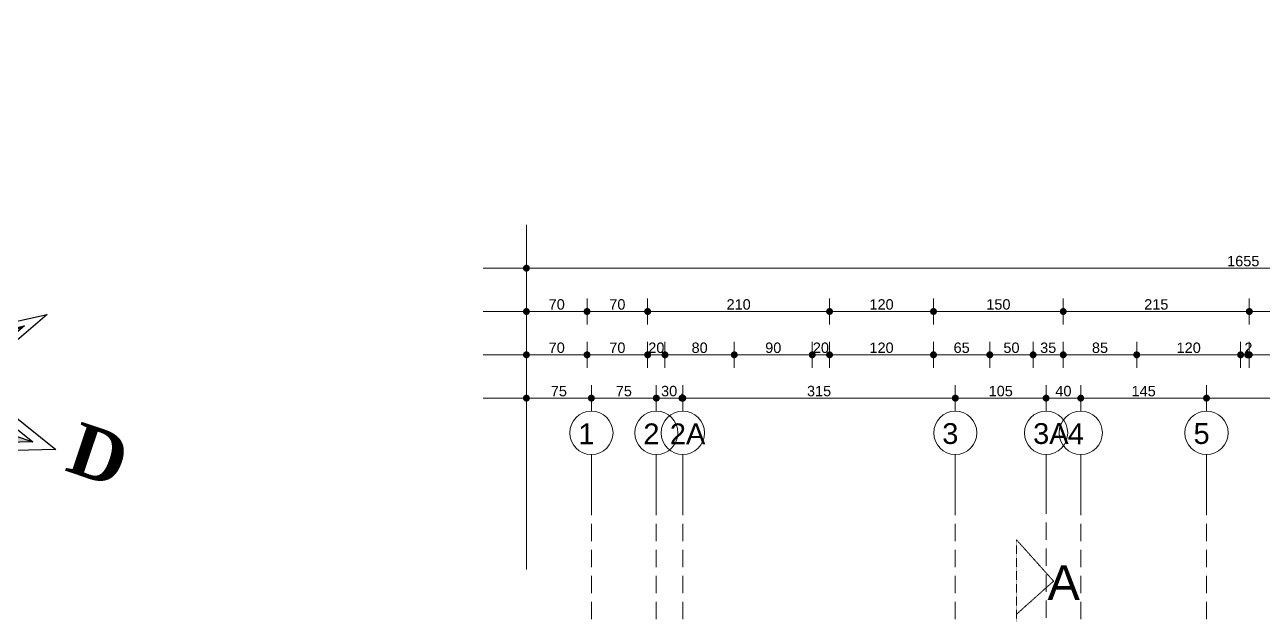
# Model space of a CAD drawing. Header units: millimetres. Extents: x 38129 to 72024, y -56282 to 16512.
# Drawn here: x 53383 to 54813, y -43039 to -42358 of the extents above; entities that cross this region are included whole.
import ezdxf

# ---------------------------------------------------------------- set-up
doc = ezdxf.new("R2010")
doc.units = ezdxf.units.MM
doc.linetypes.add('HIDDEN', pattern=[0.375, 0.25, -0.125])
for name, color, linetype, lineweight in [('AKS', 55, 'HIDDEN', 0), ('DIŞÖLÇÜ', 37, 'Continuous', 0), ('DÖŞEME', 4, 'Continuous', 15), ('dışölçü', 32, 'Continuous', 25), ('pencere+KAPI', 1, 'Continuous', 0)]:
    doc.layers.add(name, color=color, linetype=linetype, lineweight=lineweight)
doc.styles.add('icdisolcu_yazi', font='arial.ttf')
doc.styles.add('MALİ1', font='timesbd.ttf')
doc.styles.get("Standard").update_dxf_attribs({"font": 'arial.ttf'})
doc.dimstyles.new('İç Ölçü', dxfattribs={"dimtxt": 12, "dimasz": 8, "dimexe": 5, "dimexo": 0, "dimgap": 2, "dimtad": 1, "dimdec": 0, "dimzin": 12, "dimdsep": 46, "dimtxsty": 'icdisolcu_yazi', "dimblk": 'DOT', "dimcen": 8, "dimdle": 5, "dimclrd": 256, "dimclre": 256, "dimclrt": 7, "dimadec": 0, "dimazin": 3, "dimtfac": 1, "dimtdec": 0, "dimtix": 1, "dimtmove": 2, "dimatfit": 3, "dimldrblk": 'DOT', "dimfxl": 0, "dimtolj": 1, "dimtzin": 0, "dimlwd": -1, "dimlwe": -1, "dimarcsym": 0})

# ---------------------------------------------------------------- blocks, each defined once
blk = doc.blocks.new('KUZEY İŞARETİ')
at = {"layer": 'DÖŞEME'}
h = blk.add_hatch(color=256, dxfattribs=at)
h.paths.add_polyline_path([(0, -74.01), (-19.77, -19.77), (0, 0)])
h.paths.add_polyline_path([(74.01, 0), (19.77, -19.77), (0, 0)])
h.paths.add_polyline_path([(19.59, 19.59), (0, 0), (0, 97.96)])
h.paths.add_polyline_path([(-74.01, 0), (-19.77, 19.77), (0, 0)])
h = blk.add_hatch(color=256, dxfattribs=at)
h.paths.add_polyline_path([(-51.67, -51.83), (-32.27, -19.48), (-22.9, -22.9)])
h.paths.add_polyline_path([(51.84, -51.76), (19.46, -32.33), (22.9, -22.9)])
h.paths.add_polyline_path([(32.6, 19.36), (22.9, 22.9), (52.03, 51.88), (52.15, 51.95)])
h.paths.add_polyline_path([(-22.9, 22.9), (-51.67, 51.83), (-51.75, 51.95), (-20.35, 33.11)])
for p, q in [((0, 97.96), (0, -74.01)), ((-51.67, 51.83), (-22.9, 22.9)), ((52.03, 51.88), (22.9, 22.9)), ((19.77, 19.77), (-19.77, -19.77)), ((-19.77, 19.77), (0, 0)), ((-74.01, 0), (74.01, 0)), ((0, 0), (19.77, -19.77)), ((-51.67, -51.83), (-22.9, -22.9)), ((51.84, -51.76), (22.9, -22.9))]:
    blk.add_line(p, q)
for points in [[(-22.9, 22.9), (0, 114.49), (22.9, 22.9), (85.73, 0), (22.9, -22.9), (0, -85.73), (-22.9, -22.9), (-85.73, 0)], [(-19.52, 19.86), (0, 97.96), (19.52, 19.86), (74.01, 0), (19.77, -19.77), (0, -74.01), (-19.77, -19.77), (-74.01, 0)]]:
    blk.add_lwpolyline(points, close=True)
for points in [[(-35.15, 18.44), (-60.52, 60.72), (-19.58, 36.16)], [(19.64, 35.95), (60.92, 60.72), (35.48, 18.31)], [(-32.27, 19.48), (-51.75, 51.95), (-20.35, 33.11)], [(20.4, 32.9), (52.15, 51.95), (32.6, 19.36)], [(-18.34, -35.41), (-60.52, -60.72), (-35.15, -18.44)], [(-19.39, -32.53), (-51.75, -51.95), (-32.27, -19.48)], [(35.48, -18.31), (60.92, -60.72), (18.41, -35.21)], [(32.6, -19.36), (52.15, -51.95), (19.46, -32.33)]]:
    blk.add_lwpolyline(points)
for radius, start, end in [(59.62, 103.72159, 128.48425), (59.62, 51.30105, 76.27841), (55.61, 105.91894, 126.92698), (55.61, 52.84041, 74.08106), (59.62, 141.22955, 170.53007), (59.62, 9.46993, 38.41262), (55.61, 142.76296, 168.1645), (55.61, 11.8355, 36.84936), (59.62, 189.46993, 218.77045), (55.61, 191.8355, 217.23704), (55.61, 323.15064, 348.1645), (59.62, 321.58738, 350.53007), (59.62, 231.51575, 260.53007), (55.61, 233.07302, 258.1645), (59.62, 279.46993, 308.69895), (55.61, 281.8355, 307.15959)]:
    blk.add_arc((0, 0), radius, start, end)
at = {"style": 'MALİ1'}
for s, p in [('K', (-13.15, 121.07)), ('B', (-126.55, -8.33)), ('D', (92.59, -8.33)), ('G', (-13.15, -123.15))]:
    blk.add_text(s, height=25, dxfattribs=at).set_placement(p)
blk = doc.blocks.new('_Dot')
at = {"color": 0, "lineweight": -2}
blk.add_line((-0.5, 0), (-1, 0), dxfattribs=at)
at = {"color": 0, "lineweight": 30, "const_width": 0.5}
blk.add_lwpolyline([(-0.25, 0, 1), (0.25, 0, 1)], format="xyb", close=True, dxfattribs=at)
blk = doc.blocks.new('*D1868')
at = {"layer": 'Defpoints', "color": 0, "lineweight": 120, "transparency": 16777216}
for p in [(53962.6, -42787.6), (54037.6, -42788.7), (54037.6, -42788.7)]:
    blk.add_point(p, dxfattribs=at)
at = {"layer": 'DIŞÖLÇÜ', "transparency": 16777216}
for p, q in [((53962.6, -42787.6), (53962.6, -42793.7)), ((54037.6, -42788.7), (54037.6, -42783.7))]:
    blk.add_line(p, q, dxfattribs=at)
at = {"layer": 'DIŞÖLÇÜ', "linetype": 'Continuous', "transparency": 16777216}
blk.add_line((53970.6, -42788.7), (54029.6, -42788.7), dxfattribs=at)
at = {"layer": 'DIŞÖLÇÜ', "transparency": 16777216, "xscale": 8, "yscale": 8, "zscale": 8, "rotation": 180}
blk.add_blockref('_Dot', (53962.6, -42788.7), dxfattribs=at)
at = {"layer": 'DIŞÖLÇÜ', "transparency": 16777216, "xscale": 8, "yscale": 8, "zscale": 8}
blk.add_blockref('_Dot', (54037.6, -42788.7), dxfattribs=at)
at = {"layer": 'DIŞÖLÇÜ', "color": 7, "transparency": 16777216, "insert": (54000.1, -42780.6), "char_height": 12, "attachment_point": 5, "style": 'icdisolcu_yazi'}
blk.add_mtext('\\A1;75', dxfattribs=at)
blk = doc.blocks.new('*D1869')
at = {"layer": 'Defpoints', "color": 0, "lineweight": 120, "transparency": 16777216}
for p in [(54037.6, -42788.7), (54112.6, -42788.7), (54112.6, -42788.7)]:
    blk.add_point(p, dxfattribs=at)
at = {"layer": 'DIŞÖLÇÜ', "transparency": 16777216}
for p, q in [((54037.6, -42788.7), (54037.6, -42783.7)), ((54112.6, -42788.7), (54112.6, -42783.7))]:
    blk.add_line(p, q, dxfattribs=at)
at = {"layer": 'DIŞÖLÇÜ', "linetype": 'Continuous', "transparency": 16777216}
blk.add_line((54045.6, -42788.7), (54104.6, -42788.7), dxfattribs=at)
at = {"layer": 'DIŞÖLÇÜ', "transparency": 16777216, "xscale": 8, "yscale": 8, "zscale": 8, "rotation": 180}
blk.add_blockref('_Dot', (54037.6, -42788.7), dxfattribs=at)
at = {"layer": 'DIŞÖLÇÜ', "transparency": 16777216, "xscale": 8, "yscale": 8, "zscale": 8}
blk.add_blockref('_Dot', (54112.6, -42788.7), dxfattribs=at)
at = {"layer": 'DIŞÖLÇÜ', "color": 7, "transparency": 16777216, "insert": (54075.1, -42780.6), "char_height": 12, "attachment_point": 5, "style": 'icdisolcu_yazi'}
blk.add_mtext('\\A1;75', dxfattribs=at)
blk = doc.blocks.new('*D1870')
at = {"layer": 'Defpoints', "color": 0, "lineweight": 120, "transparency": 16777216}
for p in [(54143.2, -42788.7), (54457.8, -42788.7), (54457.8, -42788.7)]:
    blk.add_point(p, dxfattribs=at)
at = {"layer": 'DIŞÖLÇÜ', "transparency": 16777216}
for p, q in [((54143.2, -42788.7), (54143.2, -42783.7)), ((54457.8, -42788.7), (54457.8, -42783.7))]:
    blk.add_line(p, q, dxfattribs=at)
at = {"layer": 'DIŞÖLÇÜ', "linetype": 'Continuous', "transparency": 16777216}
blk.add_line((54151.2, -42788.7), (54449.8, -42788.7), dxfattribs=at)
at = {"layer": 'DIŞÖLÇÜ', "transparency": 16777216, "xscale": 8, "yscale": 8, "zscale": 8, "rotation": 180}
blk.add_blockref('_Dot', (54143.2, -42788.7), dxfattribs=at)
at = {"layer": 'DIŞÖLÇÜ', "transparency": 16777216, "xscale": 8, "yscale": 8, "zscale": 8}
blk.add_blockref('_Dot', (54457.8, -42788.7), dxfattribs=at)
at = {"layer": 'DIŞÖLÇÜ', "color": 7, "transparency": 16777216, "insert": (54300.5, -42780.6), "char_height": 12, "attachment_point": 5, "style": 'icdisolcu_yazi'}
blk.add_mtext('\\A1;315', dxfattribs=at)
blk = doc.blocks.new('*D1871')
at = {"layer": 'Defpoints', "color": 0, "lineweight": 120, "transparency": 16777216}
for p in [(54457.8, -42788.7), (54562.6, -42788.7), (54562.6, -42788.7)]:
    blk.add_point(p, dxfattribs=at)
at = {"layer": 'DIŞÖLÇÜ', "transparency": 16777216}
for p, q in [((54457.8, -42788.7), (54457.8, -42783.7)), ((54562.6, -42788.7), (54562.6, -42783.7))]:
    blk.add_line(p, q, dxfattribs=at)
at = {"layer": 'DIŞÖLÇÜ', "linetype": 'Continuous', "transparency": 16777216}
blk.add_line((54465.8, -42788.7), (54554.6, -42788.7), dxfattribs=at)
at = {"layer": 'DIŞÖLÇÜ', "transparency": 16777216, "xscale": 8, "yscale": 8, "zscale": 8, "rotation": 180}
blk.add_blockref('_Dot', (54457.8, -42788.7), dxfattribs=at)
at = {"layer": 'DIŞÖLÇÜ', "transparency": 16777216, "xscale": 8, "yscale": 8, "zscale": 8}
blk.add_blockref('_Dot', (54562.6, -42788.7), dxfattribs=at)
at = {"layer": 'DIŞÖLÇÜ', "color": 7, "transparency": 16777216, "insert": (54510.2, -42780.6), "char_height": 12, "attachment_point": 5, "style": 'icdisolcu_yazi'}
blk.add_mtext('\\A1;105', dxfattribs=at)
blk = doc.blocks.new('*D1872')
at = {"layer": 'Defpoints', "color": 0, "lineweight": 120, "transparency": 16777216}
for p in [(54602.6, -42788.7), (54747.8, -42788.7), (54747.8, -42788.7)]:
    blk.add_point(p, dxfattribs=at)
at = {"layer": 'DIŞÖLÇÜ', "transparency": 16777216}
for p, q in [((54602.6, -42788.7), (54602.6, -42783.7)), ((54747.8, -42788.7), (54747.8, -42783.7))]:
    blk.add_line(p, q, dxfattribs=at)
at = {"layer": 'DIŞÖLÇÜ', "linetype": 'Continuous', "transparency": 16777216}
blk.add_line((54610.6, -42788.7), (54739.8, -42788.7), dxfattribs=at)
at = {"layer": 'DIŞÖLÇÜ', "transparency": 16777216, "xscale": 8, "yscale": 8, "zscale": 8, "rotation": 180}
blk.add_blockref('_Dot', (54602.6, -42788.7), dxfattribs=at)
at = {"layer": 'DIŞÖLÇÜ', "transparency": 16777216, "xscale": 8, "yscale": 8, "zscale": 8}
blk.add_blockref('_Dot', (54747.8, -42788.7), dxfattribs=at)
at = {"layer": 'DIŞÖLÇÜ', "color": 7, "transparency": 16777216, "insert": (54675.2, -42780.6), "char_height": 12, "attachment_point": 5, "style": 'icdisolcu_yazi'}
blk.add_mtext('\\A1;145', dxfattribs=at)
blk = doc.blocks.new('*D1873')
at = {"layer": 'Defpoints', "color": 0, "lineweight": 120, "transparency": 16777216}
for p in [(54747.8, -42788.7), (55132.6, -42788.7), (55132.6, -42788.7)]:
    blk.add_point(p, dxfattribs=at)
at = {"layer": 'DIŞÖLÇÜ', "transparency": 16777216}
for p, q in [((54747.8, -42788.7), (54747.8, -42783.7)), ((55132.6, -42788.7), (55132.6, -42783.7))]:
    blk.add_line(p, q, dxfattribs=at)
at = {"layer": 'DIŞÖLÇÜ', "linetype": 'Continuous', "transparency": 16777216}
blk.add_line((54755.8, -42788.7), (55124.6, -42788.7), dxfattribs=at)
at = {"layer": 'DIŞÖLÇÜ', "transparency": 16777216, "xscale": 8, "yscale": 8, "zscale": 8, "rotation": 180}
blk.add_blockref('_Dot', (54747.8, -42788.7), dxfattribs=at)
at = {"layer": 'DIŞÖLÇÜ', "transparency": 16777216, "xscale": 8, "yscale": 8, "zscale": 8}
blk.add_blockref('_Dot', (55132.6, -42788.7), dxfattribs=at)
at = {"layer": 'DIŞÖLÇÜ', "color": 7, "transparency": 16777216, "insert": (54940.2, -42780.6), "char_height": 12, "attachment_point": 5, "style": 'icdisolcu_yazi'}
blk.add_mtext('\\A1;385', dxfattribs=at)
blk = doc.blocks.new('*D1904')
at = {"layer": 'Defpoints', "color": 0, "lineweight": 120, "transparency": 16777216}
for p in [(54432.6, -42738.7), (54497.6, -42738.7), (54497.6, -42738.7)]:
    blk.add_point(p, dxfattribs=at)
at = {"layer": 'DIŞÖLÇÜ', "transparency": 16777216}
for p, q in [((54432.6, -42738.7), (54432.6, -42733.7)), ((54497.6, -42738.7), (54497.6, -42733.7))]:
    blk.add_line(p, q, dxfattribs=at)
at = {"layer": 'DIŞÖLÇÜ', "linetype": 'Continuous', "transparency": 16777216}
blk.add_line((54440.6, -42738.7), (54489.6, -42738.7), dxfattribs=at)
at = {"layer": 'DIŞÖLÇÜ', "transparency": 16777216, "xscale": 8, "yscale": 8, "zscale": 8, "rotation": 180}
blk.add_blockref('_Dot', (54432.6, -42738.7), dxfattribs=at)
at = {"layer": 'DIŞÖLÇÜ', "transparency": 16777216, "xscale": 8, "yscale": 8, "zscale": 8}
blk.add_blockref('_Dot', (54497.6, -42738.7), dxfattribs=at)
at = {"layer": 'DIŞÖLÇÜ', "color": 7, "transparency": 16777216, "insert": (54465.1, -42730.6), "char_height": 12, "attachment_point": 5, "style": 'icdisolcu_yazi'}
blk.add_mtext('\\A1;65', dxfattribs=at)
blk = doc.blocks.new('*D1905')
at = {"layer": 'Defpoints', "color": 0, "lineweight": 120, "transparency": 16777216}
for p in [(54497.6, -42738.7), (54547.6, -42738.7), (54547.6, -42738.7)]:
    blk.add_point(p, dxfattribs=at)
at = {"layer": 'DIŞÖLÇÜ', "transparency": 16777216}
for p, q in [((54497.6, -42738.7), (54497.6, -42733.7)), ((54547.6, -42738.7), (54547.6, -42733.7))]:
    blk.add_line(p, q, dxfattribs=at)
at = {"layer": 'DIŞÖLÇÜ', "linetype": 'Continuous', "transparency": 16777216}
blk.add_line((54505.6, -42738.7), (54539.6, -42738.7), dxfattribs=at)
at = {"layer": 'DIŞÖLÇÜ', "transparency": 16777216, "xscale": 8, "yscale": 8, "zscale": 8, "rotation": 180}
blk.add_blockref('_Dot', (54497.6, -42738.7), dxfattribs=at)
at = {"layer": 'DIŞÖLÇÜ', "transparency": 16777216, "xscale": 8, "yscale": 8, "zscale": 8}
blk.add_blockref('_Dot', (54547.6, -42738.7), dxfattribs=at)
at = {"layer": 'DIŞÖLÇÜ', "color": 7, "transparency": 16777216, "insert": (54522.6, -42730.6), "char_height": 12, "attachment_point": 5, "style": 'icdisolcu_yazi'}
blk.add_mtext('\\A1;50', dxfattribs=at)
blk = doc.blocks.new('*D1906')
at = {"layer": 'Defpoints', "color": 0, "lineweight": 120, "transparency": 16777216}
for p in [(54547.6, -42738.7), (54582.4, -42738.7), (54582.4, -42738.7)]:
    blk.add_point(p, dxfattribs=at)
at = {"layer": 'DIŞÖLÇÜ', "transparency": 16777216}
for p, q in [((54547.6, -42738.7), (54547.6, -42733.7)), ((54582.4, -42738.7), (54582.4, -42733.7))]:
    blk.add_line(p, q, dxfattribs=at)
at = {"layer": 'DIŞÖLÇÜ', "linetype": 'Continuous', "transparency": 16777216}
blk.add_line((54555.6, -42738.7), (54574.4, -42738.7), dxfattribs=at)
at = {"layer": 'DIŞÖLÇÜ', "transparency": 16777216, "xscale": 8, "yscale": 8, "zscale": 8, "rotation": 180}
blk.add_blockref('_Dot', (54547.6, -42738.7), dxfattribs=at)
at = {"layer": 'DIŞÖLÇÜ', "transparency": 16777216, "xscale": 8, "yscale": 8, "zscale": 8}
blk.add_blockref('_Dot', (54582.4, -42738.7), dxfattribs=at)
at = {"layer": 'DIŞÖLÇÜ', "color": 7, "transparency": 16777216, "insert": (54565, -42730.6), "char_height": 12, "attachment_point": 5, "style": 'icdisolcu_yazi'}
blk.add_mtext('\\A1;35', dxfattribs=at)
blk = doc.blocks.new('*D1907')
at = {"layer": 'Defpoints', "color": 0, "lineweight": 120, "transparency": 16777216}
for p in [(54582.4, -42738.7), (54667.2, -42738.7), (54667.2, -42738.7)]:
    blk.add_point(p, dxfattribs=at)
at = {"layer": 'DIŞÖLÇÜ', "transparency": 16777216}
for p, q in [((54582.4, -42738.7), (54582.4, -42733.7)), ((54667.2, -42738.7), (54667.2, -42733.7))]:
    blk.add_line(p, q, dxfattribs=at)
at = {"layer": 'DIŞÖLÇÜ', "linetype": 'Continuous', "transparency": 16777216}
blk.add_line((54590.4, -42738.7), (54659.2, -42738.7), dxfattribs=at)
at = {"layer": 'DIŞÖLÇÜ', "transparency": 16777216, "xscale": 8, "yscale": 8, "zscale": 8, "rotation": 180}
blk.add_blockref('_Dot', (54582.4, -42738.7), dxfattribs=at)
at = {"layer": 'DIŞÖLÇÜ', "transparency": 16777216, "xscale": 8, "yscale": 8, "zscale": 8}
blk.add_blockref('_Dot', (54667.2, -42738.7), dxfattribs=at)
at = {"layer": 'DIŞÖLÇÜ', "color": 7, "transparency": 16777216, "insert": (54624.8, -42730.6), "char_height": 12, "attachment_point": 5, "style": 'icdisolcu_yazi'}
blk.add_mtext('\\A1;85', dxfattribs=at)
blk = doc.blocks.new('*D1908')
at = {"layer": 'Defpoints', "color": 0, "lineweight": 120, "transparency": 16777216}
for p in [(54667.2, -42738.7), (54787.2, -42738.7), (54787.2, -42738.7)]:
    blk.add_point(p, dxfattribs=at)
at = {"layer": 'DIŞÖLÇÜ', "transparency": 16777216}
for p, q in [((54667.2, -42738.7), (54667.2, -42733.7)), ((54787.2, -42738.7), (54787.2, -42733.7))]:
    blk.add_line(p, q, dxfattribs=at)
at = {"layer": 'DIŞÖLÇÜ', "linetype": 'Continuous', "transparency": 16777216}
blk.add_line((54675.2, -42738.7), (54779.2, -42738.7), dxfattribs=at)
at = {"layer": 'DIŞÖLÇÜ', "transparency": 16777216, "xscale": 8, "yscale": 8, "zscale": 8, "rotation": 180}
blk.add_blockref('_Dot', (54667.2, -42738.7), dxfattribs=at)
at = {"layer": 'DIŞÖLÇÜ', "transparency": 16777216, "xscale": 8, "yscale": 8, "zscale": 8}
blk.add_blockref('_Dot', (54787.2, -42738.7), dxfattribs=at)
at = {"layer": 'DIŞÖLÇÜ', "color": 7, "transparency": 16777216, "insert": (54727.2, -42730.6), "char_height": 12, "attachment_point": 5, "style": 'icdisolcu_yazi'}
blk.add_mtext('\\A1;120', dxfattribs=at)
blk = doc.blocks.new('*D1909')
at = {"layer": 'Defpoints', "color": 0, "lineweight": 120, "transparency": 16777216}
for p in [(54795.2, -42738.7), (54797.2, -42738.7), (54797.2, -42738.7)]:
    blk.add_point(p, dxfattribs=at)
at = {"layer": 'DIŞÖLÇÜ', "transparency": 16777216}
for p, q in [((54795.2, -42738.7), (54795.2, -42733.7)), ((54797.2, -42738.7), (54797.2, -42733.7))]:
    blk.add_line(p, q, dxfattribs=at)
at = {"layer": 'DIŞÖLÇÜ', "linetype": 'Continuous', "transparency": 16777216}
for p, q in [((54787.2, -42738.7), (54779.2, -42738.7)), ((54795.2, -42738.7), (54797.2, -42738.7)), ((54805.2, -42738.7), (54813.2, -42738.7))]:
    blk.add_line(p, q, dxfattribs=at)
at = {"layer": 'DIŞÖLÇÜ', "transparency": 16777216, "xscale": 8, "yscale": 8, "zscale": 8}
blk.add_blockref('_Dot', (54795.2, -42738.7), dxfattribs=at)
at = {"layer": 'DIŞÖLÇÜ', "transparency": 16777216, "xscale": 8, "yscale": 8, "zscale": 8, "rotation": 180}
blk.add_blockref('_Dot', (54797.2, -42738.7), dxfattribs=at)
at = {"layer": 'DIŞÖLÇÜ', "color": 7, "transparency": 16777216, "insert": (54796.2, -42730.7), "char_height": 12, "attachment_point": 5, "style": 'icdisolcu_yazi'}
blk.add_mtext('\\A1;2', dxfattribs=at)
blk = doc.blocks.new('*D1910')
at = {"layer": 'Defpoints', "color": 0, "lineweight": 120, "transparency": 16777216}
for p in [(54797.2, -42738.7), (54872.2, -42738.7), (54872.2, -42738.7)]:
    blk.add_point(p, dxfattribs=at)
at = {"layer": 'DIŞÖLÇÜ', "transparency": 16777216}
for p, q in [((54797.2, -42738.7), (54797.2, -42733.7)), ((54872.2, -42738.7), (54872.2, -42733.7))]:
    blk.add_line(p, q, dxfattribs=at)
at = {"layer": 'DIŞÖLÇÜ', "linetype": 'Continuous', "transparency": 16777216}
blk.add_line((54805.2, -42738.7), (54864.2, -42738.7), dxfattribs=at)
at = {"layer": 'DIŞÖLÇÜ', "transparency": 16777216, "xscale": 8, "yscale": 8, "zscale": 8, "rotation": 180}
blk.add_blockref('_Dot', (54797.2, -42738.7), dxfattribs=at)
at = {"layer": 'DIŞÖLÇÜ', "transparency": 16777216, "xscale": 8, "yscale": 8, "zscale": 8}
blk.add_blockref('_Dot', (54872.2, -42738.7), dxfattribs=at)
at = {"layer": 'DIŞÖLÇÜ', "color": 7, "transparency": 16777216, "insert": (54834.7, -42730.6), "char_height": 12, "attachment_point": 5, "style": 'icdisolcu_yazi'}
blk.add_mtext('\\A1;75', dxfattribs=at)
blk = doc.blocks.new('*D1921')
at = {"layer": 'Defpoints', "color": 0, "lineweight": 120, "transparency": 16777216}
for p in [(54797.2, -42688.7), (54797.2, -42688.7), (55122.6, -42688.7)]:
    blk.add_point(p, dxfattribs=at)
at = {"layer": 'DIŞÖLÇÜ', "transparency": 16777216}
for p, q in [((54797.2, -42688.7), (54797.2, -42683.7)), ((55122.6, -42688.7), (55122.6, -42683.7))]:
    blk.add_line(p, q, dxfattribs=at)
at = {"layer": 'DIŞÖLÇÜ', "linetype": 'Continuous', "transparency": 16777216}
blk.add_line((55114.6, -42688.7), (54805.2, -42688.7), dxfattribs=at)
at = {"layer": 'DIŞÖLÇÜ', "transparency": 16777216, "xscale": 8, "yscale": 8, "zscale": 8, "rotation": 180}
blk.add_blockref('_Dot', (54797.2, -42688.7), dxfattribs=at)
at = {"layer": 'DIŞÖLÇÜ', "transparency": 16777216, "xscale": 8, "yscale": 8, "zscale": 8}
blk.add_blockref('_Dot', (55122.6, -42688.7), dxfattribs=at)
at = {"layer": 'DIŞÖLÇÜ', "color": 7, "transparency": 16777216, "insert": (54959.9, -42680.6), "char_height": 12, "attachment_point": 5, "style": 'icdisolcu_yazi'}
blk.add_mtext('\\A1;325', dxfattribs=at)
blk = doc.blocks.new('*D1922')
at = {"layer": 'Defpoints', "color": 0, "lineweight": 120, "transparency": 16777216}
for p in [(54582.4, -42688.7), (54582.4, -42688.7), (54797.2, -42688.7)]:
    blk.add_point(p, dxfattribs=at)
at = {"layer": 'DIŞÖLÇÜ', "transparency": 16777216}
for p, q in [((54582.4, -42688.7), (54582.4, -42683.7)), ((54797.2, -42688.7), (54797.2, -42683.7))]:
    blk.add_line(p, q, dxfattribs=at)
at = {"layer": 'DIŞÖLÇÜ', "linetype": 'Continuous', "transparency": 16777216}
blk.add_line((54789.2, -42688.7), (54590.4, -42688.7), dxfattribs=at)
at = {"layer": 'DIŞÖLÇÜ', "transparency": 16777216, "xscale": 8, "yscale": 8, "zscale": 8, "rotation": 180}
blk.add_blockref('_Dot', (54582.4, -42688.7), dxfattribs=at)
at = {"layer": 'DIŞÖLÇÜ', "transparency": 16777216, "xscale": 8, "yscale": 8, "zscale": 8}
blk.add_blockref('_Dot', (54797.2, -42688.7), dxfattribs=at)
at = {"layer": 'DIŞÖLÇÜ', "color": 7, "transparency": 16777216, "insert": (54689.8, -42680.6), "char_height": 12, "attachment_point": 5, "style": 'icdisolcu_yazi'}
blk.add_mtext('\\A1;215', dxfattribs=at)
blk = doc.blocks.new('*D1923')
at = {"layer": 'Defpoints', "color": 0, "lineweight": 120, "transparency": 16777216}
for p in [(54432.6, -42688.7), (54432.6, -42688.7), (54582.4, -42688.7)]:
    blk.add_point(p, dxfattribs=at)
at = {"layer": 'DIŞÖLÇÜ', "transparency": 16777216}
for p, q in [((54432.6, -42688.7), (54432.6, -42683.7)), ((54582.4, -42688.7), (54582.4, -42683.7))]:
    blk.add_line(p, q, dxfattribs=at)
at = {"layer": 'DIŞÖLÇÜ', "linetype": 'Continuous', "transparency": 16777216}
blk.add_line((54574.4, -42688.7), (54440.6, -42688.7), dxfattribs=at)
at = {"layer": 'DIŞÖLÇÜ', "transparency": 16777216, "xscale": 8, "yscale": 8, "zscale": 8, "rotation": 180}
blk.add_blockref('_Dot', (54432.6, -42688.7), dxfattribs=at)
at = {"layer": 'DIŞÖLÇÜ', "transparency": 16777216, "xscale": 8, "yscale": 8, "zscale": 8}
blk.add_blockref('_Dot', (54582.4, -42688.7), dxfattribs=at)
at = {"layer": 'DIŞÖLÇÜ', "color": 7, "transparency": 16777216, "insert": (54507.5, -42680.6), "char_height": 12, "attachment_point": 5, "style": 'icdisolcu_yazi'}
blk.add_mtext('\\A1;150', dxfattribs=at)
blk = doc.blocks.new('*D1924')
at = {"layer": 'Defpoints', "color": 0, "lineweight": 120, "transparency": 16777216}
for p in [(53962.6, -42638.7), (55617.7, -42638.7), (55617.7, -42638.7)]:
    blk.add_point(p, dxfattribs=at)
at = {"layer": 'DIŞÖLÇÜ', "transparency": 16777216}
for p, q in [((53962.6, -42638.7), (53962.6, -42633.7)), ((55617.7, -42638.7), (55617.7, -42633.7))]:
    blk.add_line(p, q, dxfattribs=at)
at = {"layer": 'DIŞÖLÇÜ', "linetype": 'Continuous', "transparency": 16777216}
blk.add_line((53970.6, -42638.7), (55609.7, -42638.7), dxfattribs=at)
at = {"layer": 'DIŞÖLÇÜ', "transparency": 16777216, "xscale": 8, "yscale": 8, "zscale": 8, "rotation": 180}
blk.add_blockref('_Dot', (53962.6, -42638.7), dxfattribs=at)
at = {"layer": 'DIŞÖLÇÜ', "transparency": 16777216, "xscale": 8, "yscale": 8, "zscale": 8}
blk.add_blockref('_Dot', (55617.7, -42638.7), dxfattribs=at)
at = {"layer": 'DIŞÖLÇÜ', "color": 7, "transparency": 16777216, "insert": (54790.2, -42630.6), "char_height": 12, "attachment_point": 5, "style": 'icdisolcu_yazi'}
blk.add_mtext('\\A1;1655', dxfattribs=at)
blk = doc.blocks.new('*D1964')
at = {"layer": 'Defpoints', "color": 0, "lineweight": 120, "transparency": 16777216}
for p in [(54312.6, -42688.7), (54312.6, -42688.7), (54432.6, -42688.7)]:
    blk.add_point(p, dxfattribs=at)
at = {"layer": 'DIŞÖLÇÜ', "transparency": 16777216}
for p, q in [((54312.6, -42688.7), (54312.6, -42683.7)), ((54432.6, -42688.7), (54432.6, -42683.7))]:
    blk.add_line(p, q, dxfattribs=at)
at = {"layer": 'DIŞÖLÇÜ', "linetype": 'Continuous', "transparency": 16777216}
blk.add_line((54424.6, -42688.7), (54320.6, -42688.7), dxfattribs=at)
at = {"layer": 'DIŞÖLÇÜ', "transparency": 16777216, "xscale": 8, "yscale": 8, "zscale": 8, "rotation": 180}
blk.add_blockref('_Dot', (54312.6, -42688.7), dxfattribs=at)
at = {"layer": 'DIŞÖLÇÜ', "transparency": 16777216, "xscale": 8, "yscale": 8, "zscale": 8}
blk.add_blockref('_Dot', (54432.6, -42688.7), dxfattribs=at)
at = {"layer": 'DIŞÖLÇÜ', "color": 7, "transparency": 16777216, "insert": (54372.6, -42680.6), "char_height": 12, "attachment_point": 5, "style": 'icdisolcu_yazi'}
blk.add_mtext('\\A1;120', dxfattribs=at)
blk = doc.blocks.new('*D1965')
at = {"layer": 'Defpoints', "color": 0, "lineweight": 120, "transparency": 16777216}
for p in [(54102.6, -42688.7), (54102.6, -42688.7), (54312.6, -42688.7)]:
    blk.add_point(p, dxfattribs=at)
at = {"layer": 'DIŞÖLÇÜ', "transparency": 16777216}
for p, q in [((54102.6, -42688.7), (54102.6, -42683.7)), ((54312.6, -42688.7), (54312.6, -42683.7))]:
    blk.add_line(p, q, dxfattribs=at)
at = {"layer": 'DIŞÖLÇÜ', "linetype": 'Continuous', "transparency": 16777216}
blk.add_line((54304.6, -42688.7), (54110.6, -42688.7), dxfattribs=at)
at = {"layer": 'DIŞÖLÇÜ', "transparency": 16777216, "xscale": 8, "yscale": 8, "zscale": 8, "rotation": 180}
blk.add_blockref('_Dot', (54102.6, -42688.7), dxfattribs=at)
at = {"layer": 'DIŞÖLÇÜ', "transparency": 16777216, "xscale": 8, "yscale": 8, "zscale": 8}
blk.add_blockref('_Dot', (54312.6, -42688.7), dxfattribs=at)
at = {"layer": 'DIŞÖLÇÜ', "color": 7, "transparency": 16777216, "insert": (54207.6, -42680.6), "char_height": 12, "attachment_point": 5, "style": 'icdisolcu_yazi'}
blk.add_mtext('\\A1;210', dxfattribs=at)
blk = doc.blocks.new('*D1966')
at = {"layer": 'Defpoints', "color": 0, "lineweight": 120, "transparency": 16777216}
for p in [(54032.6, -42688.7), (54032.6, -42688.7), (54102.6, -42688.7)]:
    blk.add_point(p, dxfattribs=at)
at = {"layer": 'DIŞÖLÇÜ', "transparency": 16777216}
for p, q in [((54032.6, -42688.7), (54032.6, -42683.7)), ((54102.6, -42688.7), (54102.6, -42683.7))]:
    blk.add_line(p, q, dxfattribs=at)
at = {"layer": 'DIŞÖLÇÜ', "linetype": 'Continuous', "transparency": 16777216}
blk.add_line((54094.6, -42688.7), (54040.6, -42688.7), dxfattribs=at)
at = {"layer": 'DIŞÖLÇÜ', "transparency": 16777216, "xscale": 8, "yscale": 8, "zscale": 8, "rotation": 180}
blk.add_blockref('_Dot', (54032.6, -42688.7), dxfattribs=at)
at = {"layer": 'DIŞÖLÇÜ', "transparency": 16777216, "xscale": 8, "yscale": 8, "zscale": 8}
blk.add_blockref('_Dot', (54102.6, -42688.7), dxfattribs=at)
at = {"layer": 'DIŞÖLÇÜ', "color": 7, "transparency": 16777216, "insert": (54067.6, -42680.6), "char_height": 12, "attachment_point": 5, "style": 'icdisolcu_yazi'}
blk.add_mtext('\\A1;70', dxfattribs=at)
blk = doc.blocks.new('*D1967')
at = {"layer": 'Defpoints', "color": 0, "lineweight": 120, "transparency": 16777216}
for p in [(53962.6, -42688.7), (53962.6, -42688.7), (54032.6, -42688.7)]:
    blk.add_point(p, dxfattribs=at)
at = {"layer": 'DIŞÖLÇÜ', "transparency": 16777216}
for p, q in [((53962.6, -42688.7), (53962.6, -42683.7)), ((54032.6, -42688.7), (54032.6, -42683.7))]:
    blk.add_line(p, q, dxfattribs=at)
at = {"layer": 'DIŞÖLÇÜ', "linetype": 'Continuous', "transparency": 16777216}
blk.add_line((54024.6, -42688.7), (53970.6, -42688.7), dxfattribs=at)
at = {"layer": 'DIŞÖLÇÜ', "transparency": 16777216, "xscale": 8, "yscale": 8, "zscale": 8, "rotation": 180}
blk.add_blockref('_Dot', (53962.6, -42688.7), dxfattribs=at)
at = {"layer": 'DIŞÖLÇÜ', "transparency": 16777216, "xscale": 8, "yscale": 8, "zscale": 8}
blk.add_blockref('_Dot', (54032.6, -42688.7), dxfattribs=at)
at = {"layer": 'DIŞÖLÇÜ', "color": 7, "transparency": 16777216, "insert": (53997.6, -42680.6), "char_height": 12, "attachment_point": 5, "style": 'icdisolcu_yazi'}
blk.add_mtext('\\A1;70', dxfattribs=at)
blk = doc.blocks.new('*D1968')
at = {"layer": 'Defpoints', "color": 0, "lineweight": 120, "transparency": 16777216}
for p in [(54312.6, -42738.7), (54312.6, -42738.7), (54432.6, -42738.7)]:
    blk.add_point(p, dxfattribs=at)
at = {"layer": 'DIŞÖLÇÜ', "transparency": 16777216}
for p, q in [((54312.6, -42738.7), (54312.6, -42733.7)), ((54432.6, -42738.7), (54432.6, -42733.7))]:
    blk.add_line(p, q, dxfattribs=at)
at = {"layer": 'DIŞÖLÇÜ', "linetype": 'Continuous', "transparency": 16777216}
blk.add_line((54424.6, -42738.7), (54320.6, -42738.7), dxfattribs=at)
at = {"layer": 'DIŞÖLÇÜ', "transparency": 16777216, "xscale": 8, "yscale": 8, "zscale": 8, "rotation": 180}
blk.add_blockref('_Dot', (54312.6, -42738.7), dxfattribs=at)
at = {"layer": 'DIŞÖLÇÜ', "transparency": 16777216, "xscale": 8, "yscale": 8, "zscale": 8}
blk.add_blockref('_Dot', (54432.6, -42738.7), dxfattribs=at)
at = {"layer": 'DIŞÖLÇÜ', "color": 7, "transparency": 16777216, "insert": (54372.6, -42730.6), "char_height": 12, "attachment_point": 5, "style": 'icdisolcu_yazi'}
blk.add_mtext('\\A1;120', dxfattribs=at)
blk = doc.blocks.new('*D1969')
at = {"layer": 'Defpoints', "color": 0, "lineweight": 120, "transparency": 16777216}
for p in [(54292.6, -42738.7), (54292.6, -42738.7), (54312.6, -42738.7)]:
    blk.add_point(p, dxfattribs=at)
at = {"layer": 'DIŞÖLÇÜ', "transparency": 16777216}
for p, q in [((54292.6, -42738.7), (54292.6, -42733.7)), ((54312.6, -42738.7), (54312.6, -42733.7))]:
    blk.add_line(p, q, dxfattribs=at)
at = {"layer": 'DIŞÖLÇÜ', "linetype": 'Continuous', "transparency": 16777216}
for p, q in [((54284.6, -42738.7), (54276.6, -42738.7)), ((54312.6, -42738.7), (54292.6, -42738.7)), ((54320.6, -42738.7), (54328.6, -42738.7))]:
    blk.add_line(p, q, dxfattribs=at)
at = {"layer": 'DIŞÖLÇÜ', "transparency": 16777216, "xscale": 8, "yscale": 8, "zscale": 8}
blk.add_blockref('_Dot', (54292.6, -42738.7), dxfattribs=at)
at = {"layer": 'DIŞÖLÇÜ', "transparency": 16777216, "xscale": 8, "yscale": 8, "zscale": 8, "rotation": 180}
blk.add_blockref('_Dot', (54312.6, -42738.7), dxfattribs=at)
at = {"layer": 'DIŞÖLÇÜ', "color": 7, "transparency": 16777216, "insert": (54302.6, -42730.6), "char_height": 12, "attachment_point": 5, "style": 'icdisolcu_yazi'}
blk.add_mtext('\\A1;20', dxfattribs=at)
blk = doc.blocks.new('*D1970')
at = {"layer": 'Defpoints', "color": 0, "lineweight": 120, "transparency": 16777216}
for p in [(54202.6, -42738.7), (54202.6, -42738.7), (54292.6, -42738.7)]:
    blk.add_point(p, dxfattribs=at)
at = {"layer": 'DIŞÖLÇÜ', "transparency": 16777216}
for p, q in [((54202.6, -42738.7), (54202.6, -42733.7)), ((54292.6, -42738.7), (54292.6, -42733.7))]:
    blk.add_line(p, q, dxfattribs=at)
at = {"layer": 'DIŞÖLÇÜ', "linetype": 'Continuous', "transparency": 16777216}
blk.add_line((54284.6, -42738.7), (54210.6, -42738.7), dxfattribs=at)
at = {"layer": 'DIŞÖLÇÜ', "transparency": 16777216, "xscale": 8, "yscale": 8, "zscale": 8, "rotation": 180}
blk.add_blockref('_Dot', (54202.6, -42738.7), dxfattribs=at)
at = {"layer": 'DIŞÖLÇÜ', "transparency": 16777216, "xscale": 8, "yscale": 8, "zscale": 8}
blk.add_blockref('_Dot', (54292.6, -42738.7), dxfattribs=at)
at = {"layer": 'DIŞÖLÇÜ', "color": 7, "transparency": 16777216, "insert": (54247.6, -42730.6), "char_height": 12, "attachment_point": 5, "style": 'icdisolcu_yazi'}
blk.add_mtext('\\A1;90', dxfattribs=at)
blk = doc.blocks.new('*D1971')
at = {"layer": 'Defpoints', "color": 0, "lineweight": 120, "transparency": 16777216}
for p in [(54122.6, -42738.7), (54122.6, -42738.7), (54202.6, -42738.7)]:
    blk.add_point(p, dxfattribs=at)
at = {"layer": 'DIŞÖLÇÜ', "transparency": 16777216}
for p, q in [((54122.6, -42738.7), (54122.6, -42733.7)), ((54202.6, -42738.7), (54202.6, -42733.7))]:
    blk.add_line(p, q, dxfattribs=at)
at = {"layer": 'DIŞÖLÇÜ', "linetype": 'Continuous', "transparency": 16777216}
blk.add_line((54194.6, -42738.7), (54130.6, -42738.7), dxfattribs=at)
at = {"layer": 'DIŞÖLÇÜ', "transparency": 16777216, "xscale": 8, "yscale": 8, "zscale": 8, "rotation": 180}
blk.add_blockref('_Dot', (54122.6, -42738.7), dxfattribs=at)
at = {"layer": 'DIŞÖLÇÜ', "transparency": 16777216, "xscale": 8, "yscale": 8, "zscale": 8}
blk.add_blockref('_Dot', (54202.6, -42738.7), dxfattribs=at)
at = {"layer": 'DIŞÖLÇÜ', "color": 7, "transparency": 16777216, "insert": (54162.6, -42730.6), "char_height": 12, "attachment_point": 5, "style": 'icdisolcu_yazi'}
blk.add_mtext('\\A1;80', dxfattribs=at)
blk = doc.blocks.new('*D1972')
at = {"layer": 'Defpoints', "color": 0, "lineweight": 120, "transparency": 16777216}
for p in [(54102.6, -42738.7), (54102.6, -42738.7), (54122.6, -42738.7)]:
    blk.add_point(p, dxfattribs=at)
at = {"layer": 'DIŞÖLÇÜ', "transparency": 16777216}
for p, q in [((54102.6, -42738.7), (54102.6, -42733.7)), ((54122.6, -42738.7), (54122.6, -42733.7))]:
    blk.add_line(p, q, dxfattribs=at)
at = {"layer": 'DIŞÖLÇÜ', "linetype": 'Continuous', "transparency": 16777216}
for p, q in [((54094.6, -42738.7), (54086.6, -42738.7)), ((54122.6, -42738.7), (54102.6, -42738.7)), ((54130.6, -42738.7), (54138.6, -42738.7))]:
    blk.add_line(p, q, dxfattribs=at)
at = {"layer": 'DIŞÖLÇÜ', "transparency": 16777216, "xscale": 8, "yscale": 8, "zscale": 8}
blk.add_blockref('_Dot', (54102.6, -42738.7), dxfattribs=at)
at = {"layer": 'DIŞÖLÇÜ', "transparency": 16777216, "xscale": 8, "yscale": 8, "zscale": 8, "rotation": 180}
blk.add_blockref('_Dot', (54122.6, -42738.7), dxfattribs=at)
at = {"layer": 'DIŞÖLÇÜ', "color": 7, "transparency": 16777216, "insert": (54112.6, -42730.6), "char_height": 12, "attachment_point": 5, "style": 'icdisolcu_yazi'}
blk.add_mtext('\\A1;20', dxfattribs=at)
blk = doc.blocks.new('*D1973')
at = {"layer": 'Defpoints', "color": 0, "lineweight": 120, "transparency": 16777216}
for p in [(54032.6, -42738.7), (54032.6, -42738.7), (54102.6, -42738.7)]:
    blk.add_point(p, dxfattribs=at)
at = {"layer": 'DIŞÖLÇÜ', "transparency": 16777216}
for p, q in [((54032.6, -42738.7), (54032.6, -42733.7)), ((54102.6, -42738.7), (54102.6, -42733.7))]:
    blk.add_line(p, q, dxfattribs=at)
at = {"layer": 'DIŞÖLÇÜ', "linetype": 'Continuous', "transparency": 16777216}
blk.add_line((54094.6, -42738.7), (54040.6, -42738.7), dxfattribs=at)
at = {"layer": 'DIŞÖLÇÜ', "transparency": 16777216, "xscale": 8, "yscale": 8, "zscale": 8, "rotation": 180}
blk.add_blockref('_Dot', (54032.6, -42738.7), dxfattribs=at)
at = {"layer": 'DIŞÖLÇÜ', "transparency": 16777216, "xscale": 8, "yscale": 8, "zscale": 8}
blk.add_blockref('_Dot', (54102.6, -42738.7), dxfattribs=at)
at = {"layer": 'DIŞÖLÇÜ', "color": 7, "transparency": 16777216, "insert": (54067.6, -42730.6), "char_height": 12, "attachment_point": 5, "style": 'icdisolcu_yazi'}
blk.add_mtext('\\A1;70', dxfattribs=at)
blk = doc.blocks.new('*D1974')
at = {"layer": 'Defpoints', "color": 0, "lineweight": 120, "transparency": 16777216}
for p in [(53962.6, -42738.7), (53962.6, -42738.7), (54032.6, -42738.7)]:
    blk.add_point(p, dxfattribs=at)
at = {"layer": 'DIŞÖLÇÜ', "transparency": 16777216}
for p, q in [((53962.6, -42738.7), (53962.6, -42733.7)), ((54032.6, -42738.7), (54032.6, -42733.7))]:
    blk.add_line(p, q, dxfattribs=at)
at = {"layer": 'DIŞÖLÇÜ', "linetype": 'Continuous', "transparency": 16777216}
blk.add_line((54024.6, -42738.7), (53970.6, -42738.7), dxfattribs=at)
at = {"layer": 'DIŞÖLÇÜ', "transparency": 16777216, "xscale": 8, "yscale": 8, "zscale": 8, "rotation": 180}
blk.add_blockref('_Dot', (53962.6, -42738.7), dxfattribs=at)
at = {"layer": 'DIŞÖLÇÜ', "transparency": 16777216, "xscale": 8, "yscale": 8, "zscale": 8}
blk.add_blockref('_Dot', (54032.6, -42738.7), dxfattribs=at)
at = {"layer": 'DIŞÖLÇÜ', "color": 7, "transparency": 16777216, "insert": (53997.6, -42730.6), "char_height": 12, "attachment_point": 5, "style": 'icdisolcu_yazi'}
blk.add_mtext('\\A1;70', dxfattribs=at)
blk = doc.blocks.new('*D2114')
at = {"layer": 'Defpoints', "color": 0, "lineweight": 120, "transparency": 16777216}
for p in [(54112.6, -42788.7), (54142.2, -42788.7), (54142.2, -42788.7)]:
    blk.add_point(p, dxfattribs=at)
at = {"layer": 'DIŞÖLÇÜ', "transparency": 16777216}
for p, q in [((54112.6, -42788.7), (54112.6, -42783.7)), ((54142.2, -42788.7), (54142.2, -42783.7))]:
    blk.add_line(p, q, dxfattribs=at)
at = {"layer": 'DIŞÖLÇÜ', "linetype": 'Continuous', "transparency": 16777216}
blk.add_line((54120.6, -42788.7), (54134.2, -42788.7), dxfattribs=at)
at = {"layer": 'DIŞÖLÇÜ', "transparency": 16777216, "xscale": 8, "yscale": 8, "zscale": 8, "rotation": 180}
blk.add_blockref('_Dot', (54112.6, -42788.7), dxfattribs=at)
at = {"layer": 'DIŞÖLÇÜ', "transparency": 16777216, "xscale": 8, "yscale": 8, "zscale": 8}
blk.add_blockref('_Dot', (54142.2, -42788.7), dxfattribs=at)
at = {"layer": 'DIŞÖLÇÜ', "color": 7, "transparency": 16777216, "insert": (54127.4, -42780.6), "char_height": 12, "attachment_point": 5, "style": 'icdisolcu_yazi'}
blk.add_mtext('\\A1;30', dxfattribs=at)
blk = doc.blocks.new('*D2184')
at = {"layer": 'Defpoints', "color": 0, "lineweight": 120, "transparency": 16777216}
for p in [(54562.6, -42788.7), (54602.6, -42788.7), (54602.6, -42788.7)]:
    blk.add_point(p, dxfattribs=at)
at = {"layer": 'DIŞÖLÇÜ', "transparency": 16777216}
for p, q in [((54562.6, -42788.7), (54562.6, -42783.7)), ((54602.6, -42788.7), (54602.6, -42783.7))]:
    blk.add_line(p, q, dxfattribs=at)
at = {"layer": 'DIŞÖLÇÜ', "linetype": 'Continuous', "transparency": 16777216}
blk.add_line((54570.6, -42788.7), (54594.6, -42788.7), dxfattribs=at)
at = {"layer": 'DIŞÖLÇÜ', "transparency": 16777216, "xscale": 8, "yscale": 8, "zscale": 8, "rotation": 180}
blk.add_blockref('_Dot', (54562.6, -42788.7), dxfattribs=at)
at = {"layer": 'DIŞÖLÇÜ', "transparency": 16777216, "xscale": 8, "yscale": 8, "zscale": 8}
blk.add_blockref('_Dot', (54602.6, -42788.7), dxfattribs=at)
at = {"layer": 'DIŞÖLÇÜ', "color": 7, "transparency": 16777216, "insert": (54582.6, -42780.6), "char_height": 12, "attachment_point": 5, "style": 'icdisolcu_yazi'}
blk.add_mtext('\\A1;40', dxfattribs=at)

msp = doc.modelspace()

# ---------------------------------------------------------------- linework, layer by layer
at = {"layer": 'AKS', "ltscale": 80}
for p, q in [((54037.6, -42903.7), (54037.6, -45280.4)), ((54112.6, -42903.7), (54112.6, -45280.4)), ((54143.2, -42903.7), (54143.2, -45280.4)), ((54457.8, -42903.7), (54457.8, -45280.4)), ((54562.6, -42902.4), (54562.6, -45279)), ((54602.6, -42903.7), (54602.6, -45280.4)), ((54747.8, -42903.7), (54747.8, -45280.4))]:
    msp.add_line(p, q, dxfattribs=at)
at = {"layer": 'DIŞÖLÇÜ'}
for p, q in [((53962.6, -42588.7), (53962.6, -42986.5)), ((53912.6, -42638.7), (55667.7, -42638.7)), ((54032.6, -42673.7), (54032.6, -42703.7)), ((54102.6, -42673.7), (54102.6, -42703.7)), ((54312.6, -42673.7), (54312.6, -42703.7)), ((54432.6, -42673.7), (54432.6, -42703.7)), ((54582.4, -42673.7), (54582.4, -42703.7)), ((54797.2, -42673.7), (54797.2, -42703.7)), ((53912.6, -42688.7), (55667.7, -42688.7)), ((54032.6, -42753.7), (54032.6, -42723.7)), ((54102.6, -42753.7), (54102.6, -42723.7)), ((54122.6, -42753.7), (54122.6, -42723.7)), ((54202.6, -42753.7), (54202.6, -42723.7)), ((54292.6, -42753.7), (54292.6, -42723.7)), ((54312.6, -42753.7), (54312.6, -42723.7)), ((54432.6, -42753.7), (54432.6, -42723.7)), ((54497.6, -42723.7), (54497.6, -42753.7)), ((54547.6, -42723.7), (54547.6, -42753.7)), ((54582.4, -42723.7), (54582.4, -42753.7)), ((54667.2, -42723.7), (54667.2, -42753.7)), ((54787.2, -42723.7), (54787.2, -42753.7)), ((54797.2, -42723.7), (54797.2, -42753.7)), ((53912.6, -42738.7), (55667.7, -42738.7)), ((54037.6, -42773.7), (54037.6, -42803.7)), ((54112.6, -42773.7), (54112.6, -42803.7)), ((54143.2, -42773.7), (54143.2, -42803.7)), ((54457.8, -42773.7), (54457.8, -42803.7)), ((54562.6, -42773.7), (54562.6, -42803.7)), ((54602.6, -42773.7), (54602.6, -42803.7)), ((54747.8, -42773.7), (54747.8, -42803.7)), ((53912.6, -42788.7), (55667.7, -42788.7)), ((54037.6, -42853.7), (54037.6, -42903.7)), ((54037.6, -42853.7), (54037.6, -42903.7)), ((54112.6, -42853.7), (54112.6, -42903.7)), ((54112.6, -42853.7), (54112.6, -42903.7)), ((54143.2, -42853.7), (54143.2, -42903.7)), ((54143.2, -42853.7), (54143.2, -42903.7)), ((54457.8, -42853.7), (54457.8, -42903.7)), ((54457.8, -42853.7), (54457.8, -42903.7)), ((54562.6, -42853.7), (54562.6, -42903.7)), ((54562.6, -42853.7), (54562.6, -42903.7)), ((54602.6, -42853.7), (54602.6, -42903.7)), ((54602.6, -42853.7), (54602.6, -42903.7)), ((54747.8, -42853.7), (54747.8, -42903.7)), ((54747.8, -42853.7), (54747.8, -42903.7))]:
    msp.add_line(p, q, dxfattribs=at)
for centre in [(54037.6, -42828.7), (54112.6, -42828.7), (54143.2, -42828.7), (54457.8, -42828.7), (54562.6, -42828.7), (54602.6, -42828.7), (54747.8, -42828.7)]:
    msp.add_circle(centre, 25, dxfattribs=at)
at = {"layer": 'pencere+KAPI', "linetype": 'HIDDEN'}
msp.add_line((54528.4, -42952.2), (54527.6, -45255.3), dxfattribs=at)
msp.add_lwpolyline([(54528.4, -43038.1), (54571.2, -42999.9), (54528.4, -42952.2)], dxfattribs=at)

# ---------------------------------------------------------------- block references
at = {"layer": 'dışölçü', "xscale": 2.379999999934821, "yscale": 2.379999999934821, "zscale": 2.379999999934821, "rotation": 341.4124835901688}
msp.add_blockref('KUZEY İŞARETİ', (53226, -42782.8), dxfattribs=at)

# ---------------------------------------------------------------- texts
at = {"layer": 'DIŞÖLÇÜ', "char_height": 24, "width": 425.623, "attachment_point": 7, "rotation": 360}
for s, insert in [('1', (54022.6, -42841.9)), ('2', (54097.6, -42841.9)), ('2A', (54128.2, -42841.9)), ('3', (54442.7, -42841.9)), ('3A', (54547.6, -42841.9)), ('4', (54587.6, -42841.9)), ('5', (54732.8, -42841.9))]:
    msp.add_mtext(s, dxfattribs=dict(at, insert=insert))
at = {"layer": 'pencere+KAPI', "linetype": 'HIDDEN', "insert": (54564.3, -42981.5), "char_height": 40, "width": 1884.499, "attachment_point": 1, "rotation": 359.9573}
msp.add_mtext('A', dxfattribs=at)

# ---------------------------------------------------------------- dimensions: what is measured, and where the dimension line sits
at = {"layer": 'DIŞÖLÇÜ'}
for base, p1, p2, picture, middle in [((55617.7, -42638.7), (53962.6, -42638.7), (55617.7, -42638.7), '*D1924', (54790.2, -42630.6)), ((53962.6, -42688.7), (54032.6, -42688.7), (53962.6, -42688.7), '*D1967', (53997.6, -42680.6)), ((54032.6, -42688.7), (54102.6, -42688.7), (54032.6, -42688.7), '*D1966', (54067.6, -42680.6)), ((54102.6, -42688.7), (54312.6, -42688.7), (54102.6, -42688.7), '*D1965', (54207.6, -42680.6)), ((54312.6, -42688.7), (54432.6, -42688.7), (54312.6, -42688.7), '*D1964', (54372.6, -42680.6)), ((54432.6, -42688.7), (54582.4, -42688.7), (54432.6, -42688.7), '*D1923', (54507.5, -42680.6)), ((54582.4, -42688.7), (54797.2, -42688.7), (54582.4, -42688.7), '*D1922', (54689.8, -42680.6)), ((54797.2, -42688.7), (55122.6, -42688.7), (54797.2, -42688.7), '*D1921', (54959.9, -42680.6)), ((53962.6, -42738.7), (54032.6, -42738.7), (53962.6, -42738.7), '*D1974', (53997.6, -42730.6)), ((54032.6, -42738.7), (54102.6, -42738.7), (54032.6, -42738.7), '*D1973', (54067.6, -42730.6)), ((54102.6, -42738.7), (54122.6, -42738.7), (54102.6, -42738.7), '*D1972', (54112.6, -42730.6)), ((54122.6, -42738.7), (54202.6, -42738.7), (54122.6, -42738.7), '*D1971', (54162.6, -42730.6)), ((54202.6, -42738.7), (54292.6, -42738.7), (54202.6, -42738.7), '*D1970', (54247.6, -42730.6)), ((54292.6, -42738.7), (54312.6, -42738.7), (54292.6, -42738.7), '*D1969', (54302.6, -42730.6)), ((54312.6, -42738.7), (54432.6, -42738.7), (54312.6, -42738.7), '*D1968', (54372.6, -42730.6)), ((54497.6, -42738.7), (54432.6, -42738.7), (54497.6, -42738.7), '*D1904', (54465.1, -42730.6)), ((54547.6, -42738.7), (54497.6, -42738.7), (54547.6, -42738.7), '*D1905', (54522.6, -42730.6)), ((54582.4, -42738.7), (54547.6, -42738.7), (54582.4, -42738.7), '*D1906', (54565, -42730.6)), ((54667.2, -42738.7), (54582.4, -42738.7), (54667.2, -42738.7), '*D1907', (54624.8, -42730.6)), ((54787.2, -42738.7), (54667.2, -42738.7), (54787.2, -42738.7), '*D1908', (54727.2, -42730.6)), ((54797.2, -42738.7), (54795.2, -42738.7), (54797.2, -42738.7), '*D1909', (54796.2, -42730.7)), ((54872.2, -42738.7), (54797.2, -42738.7), (54872.2, -42738.7), '*D1910', (54834.7, -42730.6)), ((54037.6, -42788.7), (53962.6, -42787.6), (54037.6, -42788.7), '*D1868', (54000.1, -42780.6)), ((54112.6, -42788.7), (54037.6, -42788.7), (54112.6, -42788.7), '*D1869', (54075.1, -42780.6)), ((54142.2, -42788.7), (54112.6, -42788.7), (54142.2, -42788.7), '*D2114', (54127.4, -42780.6)), ((54457.8, -42788.7), (54143.2, -42788.7), (54457.8, -42788.7), '*D1870', (54300.5, -42780.6)), ((54562.6, -42788.7), (54457.8, -42788.7), (54562.6, -42788.7), '*D1871', (54510.2, -42780.6)), ((54602.6, -42788.7), (54562.6, -42788.7), (54602.6, -42788.7), '*D2184', (54582.6, -42780.6)), ((54747.8, -42788.7), (54602.6, -42788.7), (54747.8, -42788.7), '*D1872', (54675.2, -42780.6)), ((55132.6, -42788.7), (54747.8, -42788.7), (55132.6, -42788.7), '*D1873', (54940.2, -42780.6))]:
    dim = msp.add_linear_dim(base=base, p1=p1, p2=p2, dimstyle='İç Ölçü', dxfattribs=at)
    dim.commit()
    dim.dimension.update_dxf_attribs({"geometry": picture, "text_midpoint": middle})

doc.saveas('drawing.dxf')
